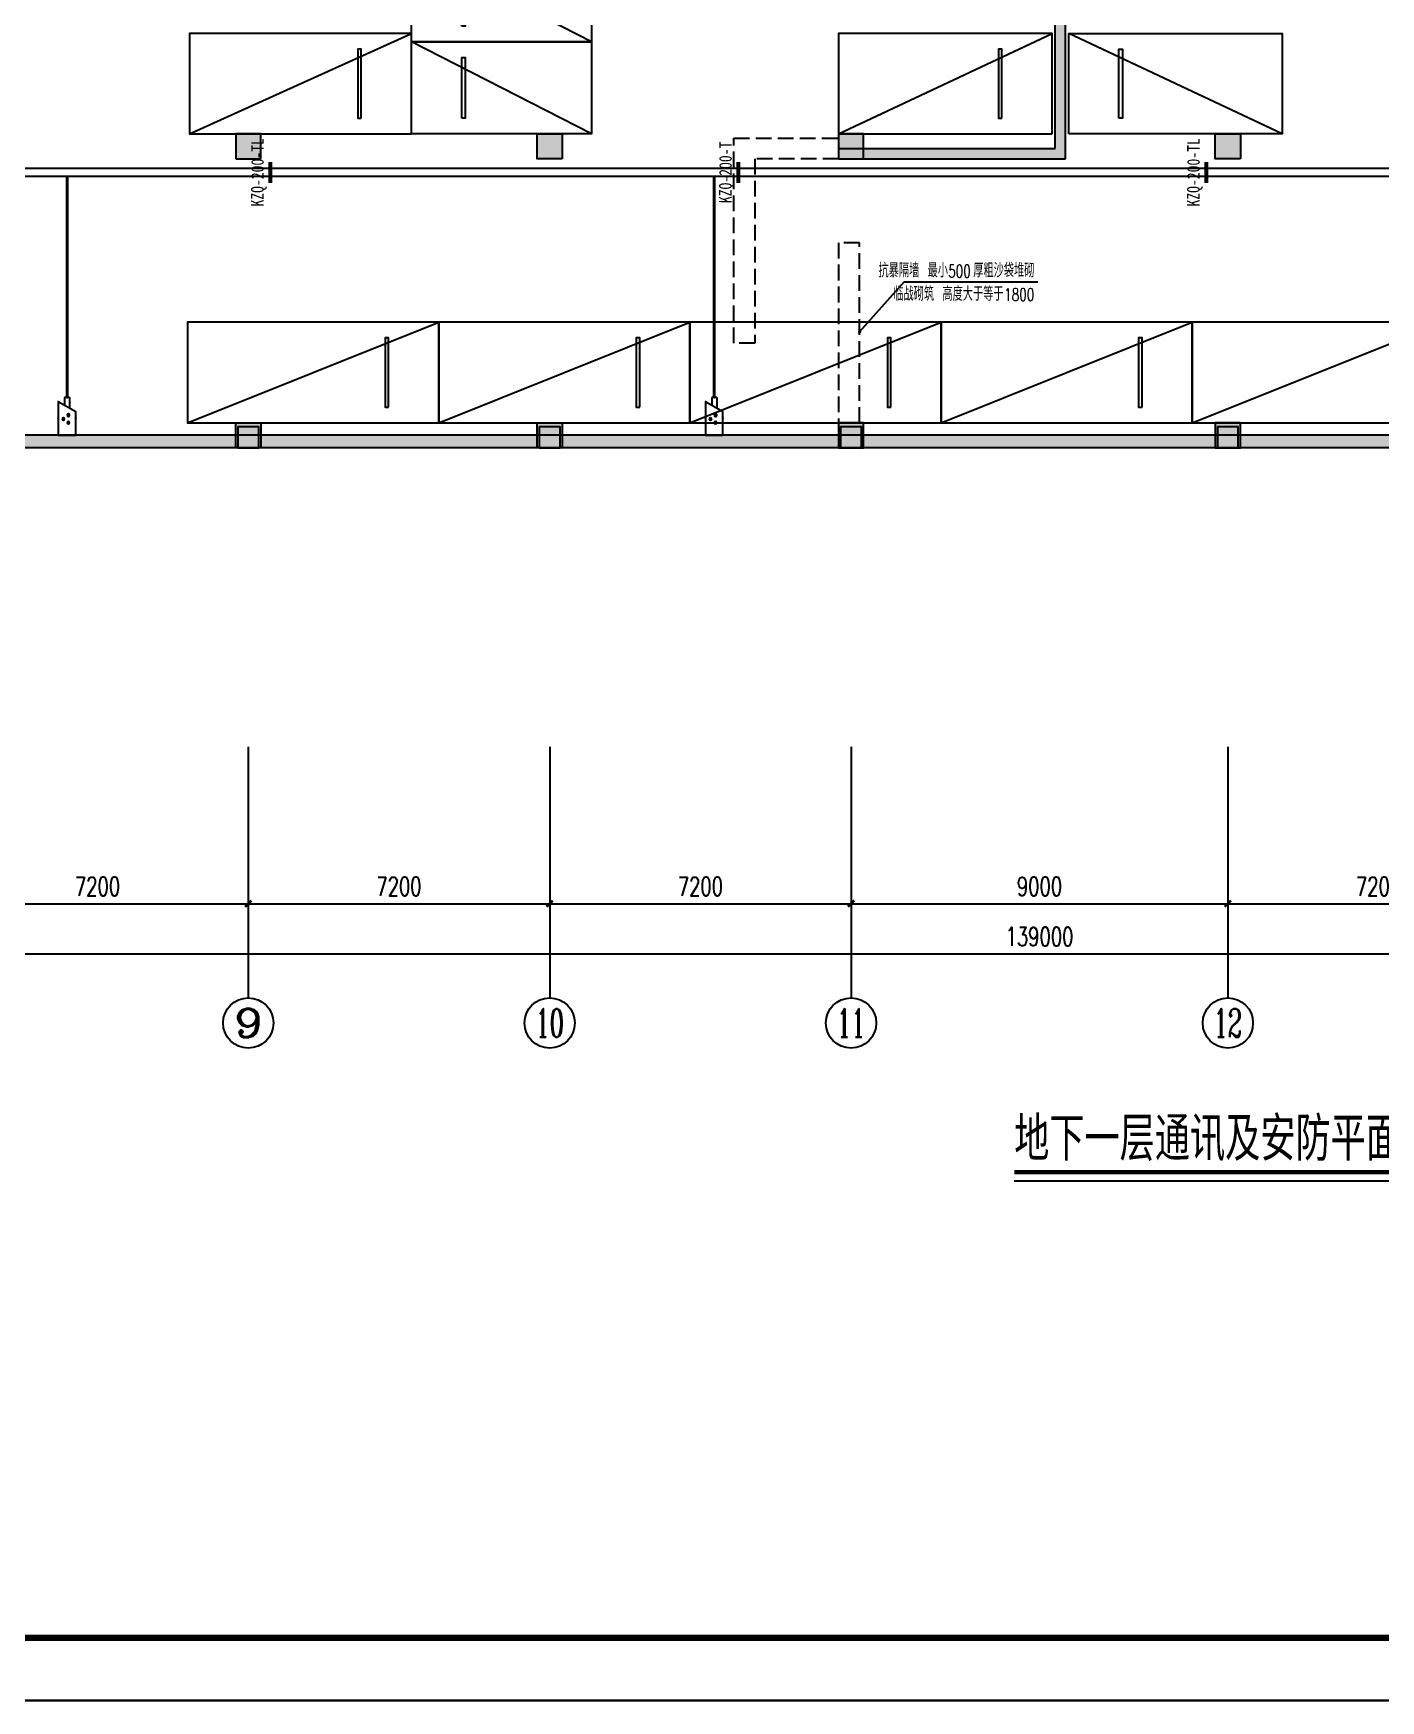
# Model space of a CAD drawing. Extents: x 1398449 to 2142961, y 256969 to 1032940.
# Drawn here: x 1561218 to 1593401, y 935483 to 975307 of the extents above; entities that cross this region are included whole.
import ezdxf
from ezdxf.enums import TextEntityAlignment as Align

# ---------------------------------------------------------------- set-up
doc = ezdxf.new("R2010")
doc.units = 0
doc.header["$LTSCALE"] = 1500
doc.header["$PDSIZE"] = 50
doc.linetypes.add('DASH', pattern=[0.35, 0.25, -0.1])
for name, color, linetype in [('1-建筑底图', 8, 'Continuous'), ('A-Pkng-Bdry', 132, 'Continuous'), ('AXIS_TEXT', 7, 'Continuous'), ('BTTK', 7, 'Continuous'), ('CABLETRAY_PDS', 6, 'Continuous'), ('EQUIP-安防', 3, 'Continuous'), ('PUB_HATCH', 8, 'Continuous'), ('PUB_TITLE', 4, 'Continuous'), ('TEL_SYMB', 3, 'Continuous'), ('WIRE-综合布线', 5, 'Continuous'), ('主楼地下（一期）参照$0$PUB_TITLE', 7, 'Continuous'), ('抗震支吊架', 2, 'Continuous')]:
    doc.layers.add(name, color=color, linetype=linetype)
doc.layers.add('yichutu', color=7, linetype='Continuous', true_color=0xffffff, plot=False)
doc.styles.add('_TCH_AXIS', font='COMPLEX', dxfattribs={"bigfont": 'GBCBIG'})
doc.styles.add('_TCH_DIM', font='SIMPLEX', dxfattribs={"bigfont": 'GBCBIG'})
doc.styles.add('_TCH_DIM_T3', font='SIMPLEX', dxfattribs={"width": 0.705882, "bigfont": 'GBCBIG'})
doc.styles.add('_TEL_DIM', font='SIMPLEX', dxfattribs={"width": 0.8, "height": 3.5, "bigfont": 'HZTXT'})
doc.styles.add('COMPLEX', font='COMPLEX')
doc.styles.add('HZ(TK)', font='geniso.shx', dxfattribs={"width": 0.9, "bigfont": 'hztxt.shx'})
doc.styles.add('kzcad', font='', dxfattribs={"width": 0.8})
doc.styles.get('kzcad').set_extended_font_data('SimSun')
doc.dimstyles.new('_TCH_ARCH&&150', dxfattribs={"dimtxt": 446.25, "dimasz": 150, "dimexe": 375, "dimexo": 450, "dimgap": 189.375, "dimtad": 1, "dimdec": 0, "dimzin": 0, "dimdsep": 46, "dimtxsty": '_TCH_DIM_T3', "dimblk": 'ARCHTICK', "dimcen": 0.09, "dimclrt": 7, "dimazin": 2, "dimtfac": 1, "dimtdec": 0, "dimtix": 1, "dimtmove": 2, "dimatfit": 3, "dimfxl": 1, "dimtolj": 1, "dimtzin": 0, "dimarcsym": 0})

# ---------------------------------------------------------------- blocks, each defined once
blk = doc.blocks.new('_FZH')
blk.add_lwpolyline([(-0.5, -0.5), (0.5, -0.5), (0.5, 0.5), (-0.5, 0.5)], close=True)
at = {"layer": 'PUB_HATCH'}
blk.add_solid([(-0.5, -0.5), (0.5, -0.5), (-0.5, 0.5), (0.5, 0.5)], dxfattribs=at)
blk = doc.blocks.new('_ArchTick')
at = {"color": 0, "linetype": 'ByBlock', "const_width": 0.4}
blk.add_lwpolyline([(-0.5, -0.5), (0.5, 0.5)], dxfattribs=at)
blk = doc.blocks.new('*D208')
at = {"layer": '1-建筑底图', "color": 0, "lineweight": -2, "transparency": 16777216}
for p, q in [((43400, -7588), (43400, -11263)), ((50600, -7588), (50600, -11263)), ((43400, -10888), (50600, -10888))]:
    blk.add_line(p, q, dxfattribs=at)
at = {"layer": 'Defpoints', "color": 0}
for p in [(43400, -7138), (50600, -7138), (50600, -10888)]:
    blk.add_point(p, dxfattribs=at)
at = {"layer": '1-建筑底图', "color": 0, "lineweight": -2, "transparency": 16777216, "xscale": 150, "yscale": 150, "zscale": 150, "rotation": 180}
blk.add_blockref('_ArchTick', (43400, -10888), dxfattribs=at)
at = {"layer": '1-建筑底图', "color": 0, "lineweight": -2, "transparency": 16777216, "xscale": 150, "yscale": 150, "zscale": 150}
blk.add_blockref('_ArchTick', (50600, -10888), dxfattribs=at)
at = {"layer": '1-建筑底图', "color": 7, "transparency": 16777216, "insert": (47000, -10475), "char_height": 446.2, "attachment_point": 5, "style": '_TCH_DIM_T3'}
blk.add_mtext('\\A1;7200', dxfattribs=at)
blk = doc.blocks.new('*D209')
at = {"layer": '1-建筑底图', "color": 0, "lineweight": -2, "transparency": 16777216}
for p, q in [((50600, -7588), (50600, -11263)), ((57800, -7588), (57800, -11263)), ((50600, -10888), (57800, -10888))]:
    blk.add_line(p, q, dxfattribs=at)
at = {"layer": 'Defpoints', "color": 0}
for p in [(50600, -7138), (57800, -7138), (57800, -10888)]:
    blk.add_point(p, dxfattribs=at)
at = {"layer": '1-建筑底图', "color": 0, "lineweight": -2, "transparency": 16777216, "xscale": 150, "yscale": 150, "zscale": 150, "rotation": 180}
blk.add_blockref('_ArchTick', (50600, -10888), dxfattribs=at)
at = {"layer": '1-建筑底图', "color": 0, "lineweight": -2, "transparency": 16777216, "xscale": 150, "yscale": 150, "zscale": 150}
blk.add_blockref('_ArchTick', (57800, -10888), dxfattribs=at)
at = {"layer": '1-建筑底图', "color": 7, "transparency": 16777216, "insert": (54200, -10475), "char_height": 446.2, "attachment_point": 5, "style": '_TCH_DIM_T3'}
blk.add_mtext('\\A1;7200', dxfattribs=at)
blk = doc.blocks.new('*D210')
at = {"layer": '1-建筑底图', "color": 0, "lineweight": -2, "transparency": 16777216}
for p, q in [((57800, -7588), (57800, -11263)), ((65000, -7588), (65000, -11263)), ((57800, -10888), (65000, -10888))]:
    blk.add_line(p, q, dxfattribs=at)
at = {"layer": 'Defpoints', "color": 0}
for p in [(57800, -7138), (65000, -7138), (65000, -10888)]:
    blk.add_point(p, dxfattribs=at)
at = {"layer": '1-建筑底图', "color": 0, "lineweight": -2, "transparency": 16777216, "xscale": 150, "yscale": 150, "zscale": 150, "rotation": 180}
blk.add_blockref('_ArchTick', (57800, -10888), dxfattribs=at)
at = {"layer": '1-建筑底图', "color": 0, "lineweight": -2, "transparency": 16777216, "xscale": 150, "yscale": 150, "zscale": 150}
blk.add_blockref('_ArchTick', (65000, -10888), dxfattribs=at)
at = {"layer": '1-建筑底图', "color": 7, "transparency": 16777216, "insert": (61400, -10475), "char_height": 446.2, "attachment_point": 5, "style": '_TCH_DIM_T3'}
blk.add_mtext('\\A1;7200', dxfattribs=at)
blk = doc.blocks.new('*D211')
at = {"layer": '1-建筑底图', "color": 0, "lineweight": -2, "transparency": 16777216}
for p, q in [((65000, -7588), (65000, -11263)), ((74000, -7588), (74000, -11263)), ((65000, -10888), (74000, -10888))]:
    blk.add_line(p, q, dxfattribs=at)
at = {"layer": 'Defpoints', "color": 0}
for p in [(65000, -7138), (74000, -7138), (74000, -10888)]:
    blk.add_point(p, dxfattribs=at)
at = {"layer": '1-建筑底图', "color": 0, "lineweight": -2, "transparency": 16777216, "xscale": 150, "yscale": 150, "zscale": 150, "rotation": 180}
blk.add_blockref('_ArchTick', (65000, -10888), dxfattribs=at)
at = {"layer": '1-建筑底图', "color": 0, "lineweight": -2, "transparency": 16777216, "xscale": 150, "yscale": 150, "zscale": 150}
blk.add_blockref('_ArchTick', (74000, -10888), dxfattribs=at)
at = {"layer": '1-建筑底图', "color": 7, "transparency": 16777216, "insert": (69500, -10475), "char_height": 446.2, "attachment_point": 5, "style": '_TCH_DIM_T3'}
blk.add_mtext('\\A1;9000', dxfattribs=at)
blk = doc.blocks.new('*D212')
at = {"layer": '1-建筑底图', "color": 0, "lineweight": -2, "transparency": 16777216}
for p, q in [((74000, -7588), (74000, -11263)), ((81200, -7588), (81200, -11263)), ((74000, -10888), (81200, -10888))]:
    blk.add_line(p, q, dxfattribs=at)
at = {"layer": 'Defpoints', "color": 0}
for p in [(74000, -7138), (81200, -7138), (81200, -10888)]:
    blk.add_point(p, dxfattribs=at)
at = {"layer": '1-建筑底图', "color": 0, "lineweight": -2, "transparency": 16777216, "xscale": 150, "yscale": 150, "zscale": 150, "rotation": 180}
blk.add_blockref('_ArchTick', (74000, -10888), dxfattribs=at)
at = {"layer": '1-建筑底图', "color": 0, "lineweight": -2, "transparency": 16777216, "xscale": 150, "yscale": 150, "zscale": 150}
blk.add_blockref('_ArchTick', (81200, -10888), dxfattribs=at)
at = {"layer": '1-建筑底图', "color": 7, "transparency": 16777216, "insert": (77600, -10475), "char_height": 446.2, "attachment_point": 5, "style": '_TCH_DIM_T3'}
blk.add_mtext('\\A1;7200', dxfattribs=at)
blk = doc.blocks.new('*D222')
at = {"layer": '1-建筑底图', "color": 0, "lineweight": -2, "transparency": 16777216}
for p, q in [((0, -7588), (0, -12463)), ((139000, -7588), (139000, -12463)), ((0, -12088), (139000, -12088))]:
    blk.add_line(p, q, dxfattribs=at)
at = {"layer": 'Defpoints', "color": 0}
for p in [(0, -7138), (139000, -7138), (139000, -12088)]:
    blk.add_point(p, dxfattribs=at)
at = {"layer": '1-建筑底图', "color": 0, "lineweight": -2, "transparency": 16777216, "xscale": 150, "yscale": 150, "zscale": 150, "rotation": 180}
blk.add_blockref('_ArchTick', (0, -12088), dxfattribs=at)
at = {"layer": '1-建筑底图', "color": 0, "lineweight": -2, "transparency": 16777216, "xscale": 150, "yscale": 150, "zscale": 150}
blk.add_blockref('_ArchTick', (139000, -12088), dxfattribs=at)
at = {"layer": '1-建筑底图', "color": 7, "transparency": 16777216, "insert": (69500, -11675), "char_height": 446.2, "attachment_point": 5, "style": '_TCH_DIM_T3'}
blk.add_mtext('\\A1;139000', dxfattribs=at)
blk = doc.blocks.new('_AXISO')
blk.add_circle((0, 0), 0.5)
at = {"layer": 'AXIS_TEXT', "style": 'COMPLEX', "width": 1.041667}
blk.add_attdef('A', text='', height=0.56, dxfattribs=at).set_placement((-0.25, -0.28), (0.25, -0.28), align=Align.FIT)
blk = doc.blocks.new('*U196')
at = {"layer": 'A-Pkng-Bdry'}
blk.add_line((28605, 363429), (26205, 357429), dxfattribs=at)
for points in [[(28605, 357429), (26205, 357429), (26205, 363429), (28605, 363429)], [(28231, 358629), (26580, 358629), (26580, 358710), (28231, 358710)]]:
    blk.add_lwpolyline(points, close=True, dxfattribs=at)
blk = doc.blocks.new('*U197')
at = {"layer": 'A-Pkng-Bdry'}
blk.add_line((28605, 362729), (26205, 357429), dxfattribs=at)
for points in [[(28605, 357429), (26205, 357429), (26205, 362729), (28605, 362729)], [(28231, 358629), (26580, 358629), (26580, 358710), (28231, 358710)]]:
    blk.add_lwpolyline(points, close=True, dxfattribs=at)
blk = doc.blocks.new('*U195')
at = {"layer": 'A-Pkng-Bdry'}
blk.add_line((28605, 362529), (26205, 357429), dxfattribs=at)
for points in [[(28605, 357429), (26205, 357429), (26205, 362529), (28605, 362529)], [(28231, 358629), (26580, 358629), (26580, 358710), (28231, 358710)]]:
    blk.add_lwpolyline(points, close=True, dxfattribs=at)
blk = doc.blocks.new('*U194')
at = {"layer": 'A-Pkng-Bdry'}
blk.add_line((28605, 361729), (26405, 357429), dxfattribs=at)
for points in [[(28605, 357429), (26405, 357429), (26405, 361729), (28605, 361729)], [(28231, 358629), (26780, 358629), (26780, 358710), (28231, 358710)]]:
    blk.add_lwpolyline(points, close=True, dxfattribs=at)
blk = doc.blocks.new('$equip$00002965')
for p, q in [((-0.75, -0.1), (-0.75, 0.1)), ((-0.75, 0.1), (-0.457, 0.1)), ((-0.6, 0.35), (0.75, 0.35)), ((-0.6, 0.35), (-0.2, -0.35)), ((0.75, 0.35), (0.75, -0.35)), ((-0.75, -0.1), (-0.343, -0.1)), ((0.75, -0.35), (-0.2, -0.35))]:
    blk.add_line(p, q)
at = {"const_width": 0.04}
blk.add_lwpolyline([(-0.75, 0.1), (-0.75, -0.1), (-0.343, -0.1), (-0.2, -0.35), (0.75, -0.35), (0.75, 0.35), (-0.6, 0.35), (-0.457, 0.1), (-0.75, 0.1), (-0.75, -0.1)], dxfattribs=at)
for centre in [(0.1, 0.15), (-0.05, -0.05), (0.25, -0.05)]:
    blk.add_circle(centre, 0.05)
for p in [(-0.75, 0), (0.075, 0.35), (0.075, -0.35), (0.75, 0)]:
    blk.add_point(p)
for points in [[(0.057, 0.175), (0.143, 0.175), (0.05, 0.15), (0.15, 0.15)], [(0.057, 0.125), (0.143, 0.125), (0.05, 0.15), (0.15, 0.15)], [(0.075, 0.193), (0.125, 0.193), (0.057, 0.175), (0.143, 0.175)], [(0.075, 0.107), (0.125, 0.107), (0.057, 0.125), (0.143, 0.125)], [(0.1, 0.2), (0.1, 0.2), (0.075, 0.193), (0.125, 0.193)], [(0.1, 0.1), (0.1, 0.1), (0.075, 0.107), (0.125, 0.107)], [(-0.093, -0.025), (-0.007, -0.025), (-0.1, -0.05), (0, -0.05)], [(-0.093, -0.075), (-0.007, -0.075), (-0.1, -0.05), (0, -0.05)], [(-0.075, -0.007), (-0.025, -0.007), (-0.093, -0.025), (-0.007, -0.025)], [(-0.075, -0.093), (-0.025, -0.093), (-0.093, -0.075), (-0.007, -0.075)], [(-0.05, 0), (-0.05, 0), (-0.075, -0.007), (-0.025, -0.007)], [(-0.05, -0.1), (-0.05, -0.1), (-0.075, -0.093), (-0.025, -0.093)], [(0.207, -0.025), (0.293, -0.025), (0.2, -0.05), (0.3, -0.05)], [(0.207, -0.075), (0.293, -0.075), (0.2, -0.05), (0.3, -0.05)], [(0.225, -0.007), (0.275, -0.007), (0.207, -0.025), (0.293, -0.025)], [(0.225, -0.093), (0.275, -0.093), (0.207, -0.075), (0.293, -0.075)], [(0.25, 0), (0.25, 0), (0.225, -0.007), (0.275, -0.007)], [(0.25, -0.1), (0.25, -0.1), (0.225, -0.093), (0.275, -0.093)]]:
    blk.add_solid(points)
at = {"color": 7, "style": '_TEL_DIM', "flags": 1}
for tag in ['A', 'REMARK']:
    blk.add_attdef(tag, text='', height=0.00002, dxfattribs=at).set_placement((0, 0), align=Align.MIDDLE_CENTER)
blk = doc.blocks.new('vhtemplate_2020年新竖式图框_A1_1_2', base_point=(-420.5, 0))
at = {"layer": 'PUB_TITLE', "color": 7}
blk.add_lwpolyline([(-420.5, 594), (841, 594), (841, 0), (-420.5, 0)], close=True, dxfattribs=at)
at = {"layer": 'PUB_TITLE', "const_width": 1}
blk.add_lwpolyline([(-395.5, 10), (831, 10), (831, 584), (-395.5, 584)], close=True, dxfattribs=at)
at = {"layer": 'BTTK', "color": 4, "style": 'HZ(TK)', "width": 0.9}
for tag, p in [('合作单位', (796, 511.5)), ('建设单位', (796, 209.5)), ('工程名称', (796, 176.5)), ('子项名称', (806, 160)), ('图纸名称', (796, 141))]:
    blk.add_attdef(tag, text='', height=3.5, dxfattribs=at).set_placement(p, align=Align.MIDDLE_CENTER)
for tag, p in [('注册证书号', (808.5, 309.01)), ('注册印章号', (808.5, 301.01)), ('设计号', (806, 193)), ('图别', (789.75, 34)), ('图号', (822.25, 34)), ('版本号', (789.75, 26)), ('日期', (822.25, 26))]:
    blk.add_attdef(tag, text='', height=3.5, dxfattribs=at).set_placement(p, align=Align.MIDDLE)
blk = doc.blocks.new('yct-1261-594-189225-89100-150-1004.0')
at = {"layer": 'yichutu', "color": 7, "true_color": 0xffffff}
blk.add_lwpolyline([(0, 0), (0, 89100), (189225, 89100), (189225, 0)], close=True, dxfattribs=at)
blk = doc.blocks.new('1-地下一层建筑底图')
at = {"layer": '1-建筑底图'}
for points in [[(69875, 7150), (70125, 6900), (70125, 15100), (69958.3, 15083.3), (69875, 14950)], [(64700, 6900), (70125, 6900), (69875, 7150), (64700, 7150)], [(81266.7, 200), (81100, 300), (31650, 300), (31650, 0), (81200, 0)]]:
    blk.add_hatch(color=256, dxfattribs=at).paths.add_polyline_path(points)
h = blk.add_hatch(color=256, dxfattribs=at)
h.dxf.hatch_style = 1
h.paths.add_polyline_path([(50300, 6900), (50900, 6900), (50900, 7500), (50300, 7500)])
h = blk.add_hatch(color=256, dxfattribs=at)
h.dxf.hatch_style = 1
h.paths.add_polyline_path([(58100, 6900), (57500, 6900), (57500, 7500), (58100, 7500)])
h = blk.add_hatch(color=256, dxfattribs=at)
h.dxf.hatch_style = 1
h.paths.add_polyline_path([(64700, 6900), (65300, 6900), (65300, 7500), (64700, 7500)])
h = blk.add_hatch(color=256, dxfattribs=at)
h.dxf.hatch_style = 1
h.paths.add_polyline_path([(74300, 6900), (73700, 6900), (73700, 7500), (74300, 7500)])
h = blk.add_hatch(color=256, dxfattribs=at)
h.dxf.hatch_style = 1
h.paths.add_polyline_path([(50900, 0), (50300, 0), (50300, 600), (50900, 600)])
h = blk.add_hatch(color=256, dxfattribs=at)
h.dxf.hatch_style = 1
h.paths.add_polyline_path([(58100, 0), (57500, 0), (57500, 600), (58100, 600)])
h = blk.add_hatch(color=256, dxfattribs=at)
h.dxf.hatch_style = 1
h.paths.add_polyline_path([(64700, 0), (65300, 0), (65300, 600), (64700, 600)])
h = blk.add_hatch(color=256, dxfattribs=at)
h.dxf.hatch_style = 1
h.paths.add_polyline_path([(73700, 0), (74300, 0), (74300, 600), (73700, 600)])
for p, q in [((69875, 7150), (69875, 14950)), ((70125, 6900), (70125, 15100)), ((64700, 7150), (69875, 7150)), ((64700, 7150), (64700, 6900)), ((64700, 6900), (70125, 6900)), ((65203.4, 2769.7), (66270.2, 3965.6)), ((66270.2, 3965.6), (69461.8, 3965.6)), ((81100, 300), (31650, 300)), ((81200, 0), (31650, 0)), ((50600, -7137.9), (50600, -13137.9)), ((57800, -7137.9), (57800, -13137.9)), ((65000, -7137.9), (65000, -13137.9)), ((74000, -7137.9), (74000, -13137.9))]:
    blk.add_line(p, q, dxfattribs=at)
blk.add_lwpolyline([(81310, 0), (29050, 0), (29050, 5600), (29050, 5600), (29050, 18500), (31300, 18500), (31300, 20250), (29050, 20250), (29050, 25750), (37550, 25750), (37550, 22450), (43450, 22450), (43450, 28750), (36400, 28750), (36400, 32000), (38100, 32000), (38100, 32400), (50300, 32400), (50300, 36500), (62500, 36500), (62500, 31100), (67425, 31100), (67425, 36500), (79550, 36500)], dxfattribs=at)
for points in [[(50300, 6900), (50900, 6900), (50900, 7500), (50300, 7500)], [(58100, 6900), (57500, 6900), (57500, 7500), (58100, 7500)], [(64700, 6900), (65300, 6900), (65300, 7500), (64700, 7500)], [(74300, 6900), (73700, 6900), (73700, 7500), (74300, 7500)], [(50900, 0), (50300, 0), (50300, 600), (50900, 600)], [(58100, 0), (57500, 0), (57500, 600), (58100, 600)], [(64700, 0), (65300, 0), (65300, 600), (64700, 600)], [(73700, 0), (74300, 0), (74300, 600), (73700, 600)]]:
    blk.add_lwpolyline(points, close=True, dxfattribs=at)
at = {"layer": '1-建筑底图', "linetype": 'DASH'}
for points in [[(64700, 6900), (62700, 6900), (62700, 2500), (62200, 2500), (62200, 7400), (62200, 7400), (64700, 7400)], [(65200, 600), (65200, 4900), (64700, 4900), (64700, 600)]]:
    blk.add_lwpolyline(points, dxfattribs=at)
at = {"layer": '1-建筑底图', "const_width": 40}
blk.add_lwpolyline([(65190.1, 2754.8, 1), (65216.7, 2784.6, 1)], format="xyb", close=True, dxfattribs=at)
at = {"layer": '1-建筑底图', "rotation": 270}
for name, p in [('*U194', (-302929.5, 38305.2)), ('*U194', (-302929.5, 36105.2)), ('*U195', (-287229.5, 36105.2))]:
    blk.add_blockref(name, p, dxfattribs=at)
at = {"layer": '1-建筑底图', "xscale": -1, "rotation": 90}
for name, p in [('*U197', (411929.5, 36105.2)), ('*U195', (427229.5, 36105.2)), ('*U196', (412579.5, 29205.2)), ('*U196', (418579.5, 29205.2)), ('*U196', (424579.5, 29205.2)), ('*U196', (430579.5, 29205.2)), ('*U196', (436579.5, 29205.2))]:
    blk.add_blockref(name, p, dxfattribs=at)
at = {"layer": '1-建筑底图', "xscale": 500, "yscale": 500, "zscale": 500}
for p in [(50600, 250), (57800, 250), (65000, 250), (74000, 250)]:
    blk.add_blockref('_FZH', p, dxfattribs=at)
at = {"layer": '1-建筑底图'}
ref = blk.add_blockref('_AXISO', (50600, -13737.9), dxfattribs=dict(at, xscale=1200, yscale=1200, zscale=1200))
ref.add_attrib('A', '9', dxfattribs={"layer": 'AXIS_TEXT', "height": 678.8, "style": '_TCH_AXIS', "width": 1.5}).set_placement((50260.6, -14077.3), (50939.4, -14077.3), align=Align.FIT)
ref = blk.add_blockref('_AXISO', (57800, -13737.9), dxfattribs=dict(at, xscale=1200, yscale=1200, zscale=1200))
ref.add_attrib('A', '10', dxfattribs={"layer": 'AXIS_TEXT', "height": 678.82, "style": '_TCH_AXIS', "width": 0.724138}).set_placement((57460.6, -14077.3), (58139.4, -14077.3), align=Align.FIT)
ref = blk.add_blockref('_AXISO', (65000, -13737.9), dxfattribs=dict(at, xscale=1200, yscale=1200, zscale=1200))
ref.add_attrib('A', '11', dxfattribs={"layer": 'AXIS_TEXT', "height": 678.82, "style": '_TCH_AXIS', "width": 0.875}).set_placement((64660.6, -14077.3), (65339.4, -14077.3), align=Align.FIT)
ref = blk.add_blockref('_AXISO', (74000, -13737.9), dxfattribs=dict(at, xscale=1200, yscale=1200, zscale=1200))
ref.add_attrib('A', '12', dxfattribs={"layer": 'AXIS_TEXT', "height": 678.82, "style": '_TCH_AXIS', "width": 0.724138}).set_placement((73660.6, -14077.3), (74339.4, -14077.3), align=Align.FIT)
at = {"layer": '1-建筑底图', "color": 7, "style": '_TCH_DIM'}
for s, p in [('抗暴隔墙', (65655.1, 4070.6)), ('最小', (66828, 4070.6)), ('厚粗沙袋堆砌', (67919.5, 4070.6)), ('临战砌筑', (66009.3, 3510.6)), ('高度大于等于', (67182.3, 3510.6))]:
    blk.add_text(s, height=337.59, dxfattribs=at).set_placement(p)
at = {"layer": '1-建筑底图', "color": 7, "style": '_TCH_DIM', "width": 0.705882}
for s, p in [('500', (67319.5, 4070.6)), ('1800', (68656.8, 3510.6))]:
    blk.add_text(s, height=297.5, dxfattribs=at).set_placement(p)
at = {"layer": '1-建筑底图'}
for p1, p2, distance, picture, middle in [((0, -7137.9), (139000, -7137.9), -4950, '*D222', (69500, -11675.4)), ((43400, -7137.9), (50600, -7137.9), -3750, '*D208', (47000, -10475.4)), ((50600, -7137.9), (57800, -7137.9), -3750, '*D209', (54200, -10475.4)), ((57800, -7137.9), (65000, -7137.9), -3750, '*D210', (61400, -10475.4)), ((65000, -7137.9), (74000, -7137.9), -3750, '*D211', (69500, -10475.4)), ((74000, -7137.9), (81200, -7137.9), -3750, '*D212', (77600, -10475.4))]:
    dim = blk.add_aligned_dim(p1=p1, p2=p2, distance=distance, dimstyle='_TCH_ARCH&&150', dxfattribs=at)
    dim.commit()
    dim.dimension.update_dxf_attribs({"geometry": picture, "text_midpoint": middle})

msp = doc.modelspace()

# ---------------------------------------------------------------- linework, layer by layer
at = {"layer": 'CABLETRAY_PDS'}
for p, q in [((1547354.4, 972085.9), (1596790.9, 972085.9)), ((1596790.9, 971885.9), (1547354.4, 971885.9))]:
    msp.add_line(p, q, dxfattribs=at)
at = {"layer": 'TEL_SYMB', "const_width": 105}
msp.add_lwpolyline([(1584647, 948108.6), (1597173.2, 948108.6)], dxfattribs=at)
at = {"layer": 'TEL_SYMB'}
msp.add_lwpolyline([(1584647, 947898.6), (1597173.2, 947898.6)], dxfattribs=at)
at = {"layer": 'WIRE-综合布线', "linetype": 'Continuous', "const_width": 75}
for points in [[(1562024.5, 966606.9), (1562024.5, 971885.9)], [(1577481.5, 966606.9), (1577481.5, 971885.9)]]:
    msp.add_lwpolyline(points, dxfattribs=at)
at = {"layer": '主楼地下（一期）参照$0$PUB_TITLE'}
msp.add_lwpolyline([(1498789.3, 935483.1), (1687939.3, 935483.1), (1687939.3, 1024583.1), (1498789.3, 1024583.1)], close=True, dxfattribs=at)
at = {"layer": '主楼地下（一期）参照$0$PUB_TITLE', "const_width": 150}
msp.add_lwpolyline([(1502539.3, 936983.1), (1686439.3, 936983.1), (1686439.3, 1023083.1), (1502539.3, 1023083.1)], close=True, dxfattribs=at)
at = {"layer": '抗震支吊架', "color": 2, "const_width": 100}
for points in [[(1566880.3, 971735.9), (1566880.3, 972235.9)], [(1578059.2, 971735.9), (1578059.2, 972235.9)], [(1589238.1, 971735.9), (1589238.1, 972235.9)]]:
    msp.add_lwpolyline(points, dxfattribs=at)

# ---------------------------------------------------------------- block references
at = {"xscale": 150, "yscale": 150, "zscale": 150}
msp.add_blockref('vhtemplate_2020年新竖式图框_A1_1_2', (1498714.3, 935483.1), dxfattribs=at)
at = {"layer": '1-建筑底图'}
msp.add_blockref('1-地下一层建筑底图', (1515751.4, 965406.9), dxfattribs=at)
at = {"layer": 'EQUIP-安防', "xscale": -600, "yscale": 600, "zscale": 600, "rotation": 90}
for p in [(1562024.5, 966156.9), (1577481.5, 966156.9)]:
    msp.add_blockref('$equip$00002965', p, dxfattribs=at)
at = {"layer": 'yichutu'}
msp.add_blockref('yct-1261-594-189225-89100-150-1004.0', (1498714.3, 935483.1), dxfattribs=at)

# ---------------------------------------------------------------- texts
at = {"layer": 'TEL_SYMB', "color": 7, "style": '_TEL_DIM', "width": 0.8}
msp.add_text('地下一层通讯及安防平面图', height=1050, dxfattribs=at).set_placement((1584647, 948377.3))
at = {"layer": '抗震支吊架', "color": 2, "style": 'kzcad', "width": 0.8}
for s, p in [('KZQ-200-TL', (1566720.3, 971985.9)), ('KZQ-200-T', (1577899.2, 971985.9)), ('KZQ-200-TL', (1589078.1, 971985.9))]:
    msp.add_text(s, height=300, rotation=89.88539, dxfattribs=at).set_placement(p, align=Align.CENTER)

doc.saveas('drawing.dxf')
